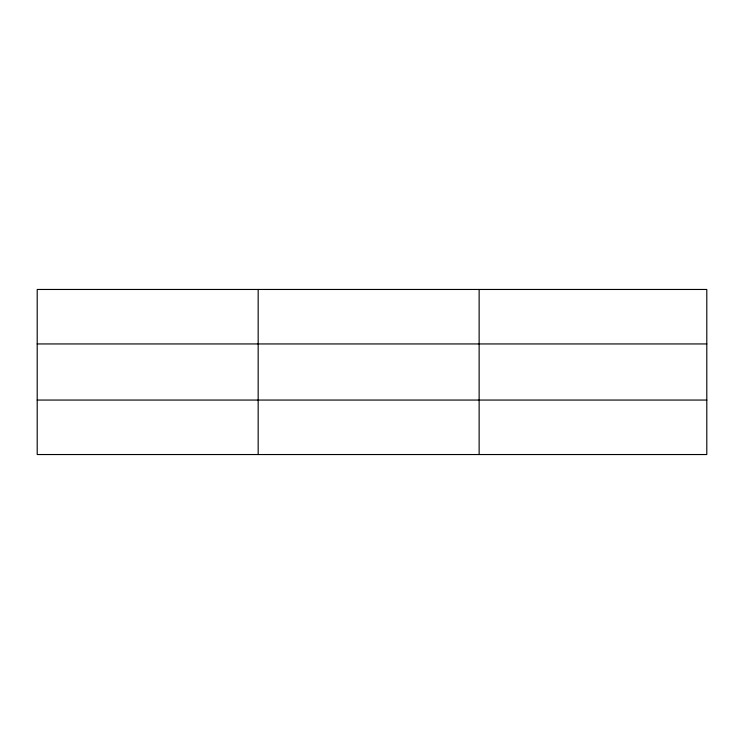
<?xml version="1.0" encoding="UTF-8"?>
<svg xmlns="http://www.w3.org/2000/svg" width="744" height="744" viewBox="0 0 744 744"><rect width="100%" height="100%" fill="white"/><g stroke="black" fill="none" stroke-linecap="round" stroke-linejoin="round"><path stroke-width="1.12" d="M258.168 454.538L258.168 289.463M479.136 454.538L479.136 289.463M706.8 400.058L706.8 454.538L37.2 454.538L37.2 289.463L706.8 289.463L706.8 400.058L37.2 400.058M37.2 343.942L706.8 343.942"/></g></svg>
